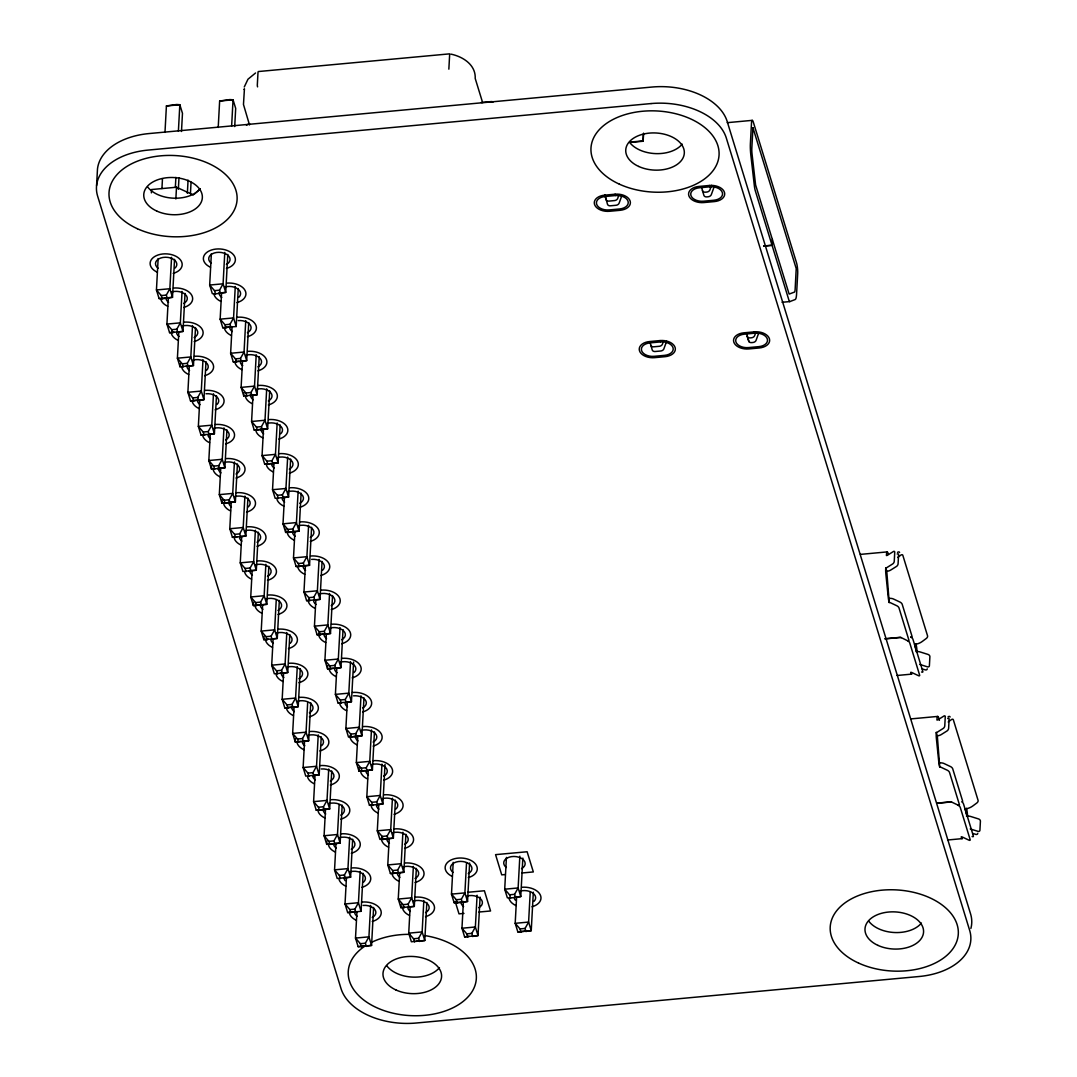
<?xml version="1.0" encoding="UTF-8"?>
<svg xmlns="http://www.w3.org/2000/svg" width="1077" height="1077" viewBox="0 0 1077 1077"><rect width="100%" height="100%" fill="white"/><g stroke="black" fill="none" stroke-linecap="round" stroke-linejoin="round"><path stroke-width="1.5" d="M96.58 185.567L97.482 169.049A64.135 40.616 3.1 0 1 149.03 133.561L651.962 87.049A64.135 40.616 3.1 0 1 727.204 121.526L970.565 913.875A64.135 40.616 3.1 0 1 970.889 928.441M151.359 192.891L151.534 189.539L176.493 187.236L193.416 194.977M158.144 258.588L156.448 289.969L159.086 298.558L162.277 298.787L172.495 297.319L174.555 259.328M161.94 188.556L162.479 178.634M164.983 132.39L166.41 105.963L176.641 104.496L179.832 104.725L182.471 113.314L181.488 131.488M168.362 297.656L166.922 324.083L169.574 332.672L182.982 331.433L185.042 293.442M171.566 257.349L169.856 288.73L172.495 297.319L159.086 298.558M175.349 187.304L175.888 177.395M178.392 131.152L179.832 104.725L166.41 105.963M175.861 198.976L176.493 187.236M178.351 189.296L178.984 177.732M178.836 331.756L177.409 358.197L180.047 366.786L193.456 365.547L195.516 327.556M182.04 291.45L180.344 322.844L182.982 331.433L178.513 331.851M187.358 193.335L188.071 180.128M180.047 366.786L180.222 363.488M190.441 193.672L191.06 182.121M189.31 365.87L187.883 392.297L190.521 400.9L203.93 399.661L205.99 361.67M192.514 325.564L190.817 356.945L193.456 365.547L185.998 366.234M199.784 399.984L198.356 426.411L200.995 435.014L214.404 433.762L216.464 395.771M202.988 359.678L201.291 391.059L203.93 399.661L190.521 400.9M211.375 253.66L209.678 285.042L212.317 293.644L215.508 293.873L225.726 292.405L227.785 254.414M218.214 127.463L219.641 101.036L229.872 99.569L233.049 99.798L235.688 108.4L234.705 126.561M210.271 434.098L208.83 460.525L211.469 469.114L224.891 467.876L226.937 429.885M213.475 393.792L211.765 425.173L214.404 433.762L209.934 434.179M211.469 469.114L211.657 465.816M221.579 292.729L220.152 319.155L222.791 327.745L236.2 326.506L238.259 288.515M224.783 252.422L223.087 283.803L225.726 292.405L219.762 292.944M231.622 126.224L233.049 99.798L219.641 101.036M220.745 468.212L219.318 494.639L221.956 503.228L235.365 501.99L237.425 463.999M223.949 427.906L222.239 459.287L224.891 467.876L217.433 468.562M244.062 89.445L244.439 88.785L243.469 104.469L249.501 124.919M222.131 499.93L221.956 503.228L235.365 501.99L232.726 493.401L234.423 462.006M232.067 326.843L230.626 353.269L233.265 361.859L246.687 360.62L248.733 322.629M235.271 286.536L233.561 317.917L236.2 326.506M231.218 502.313L229.791 528.74L232.43 537.342L245.839 536.104L247.898 498.112M242.54 360.957L241.113 387.383L243.752 395.973L257.161 394.734L259.22 356.743M245.744 320.636L244.048 352.031L246.687 360.62L242.217 361.037M243.752 395.973L243.927 392.674M241.692 536.427L240.265 562.854L242.904 571.456L256.313 570.218L258.372 532.226M244.896 496.12L243.2 527.501L245.839 536.104L241.369 536.508M253.014 395.057L251.587 421.484L254.226 430.086L267.635 428.848L269.694 390.857M256.218 354.75L254.522 386.131L257.161 394.734L249.702 395.421M252.166 570.541L250.739 596.968L253.378 605.557L266.786 604.318L268.846 566.327M255.37 530.234L253.674 561.615L256.313 570.218L248.868 570.904M253.566 602.258L253.378 605.557L266.786 604.318L264.148 595.729L265.857 564.348M263.488 429.171L262.061 455.598L264.7 464.2L278.108 462.948L280.168 424.971M266.692 388.864L264.996 420.245L267.635 428.848L254.226 430.086M262.653 604.655L261.213 631.082L263.852 639.671L277.274 638.432L279.333 600.441M264.04 636.372L263.852 639.671L268.335 639.267M273.975 463.285L272.535 489.712L275.173 498.301L288.582 497.062L290.642 459.071M277.166 422.978L275.47 454.359L278.108 462.948L273.639 463.366M273.127 638.769L271.7 665.196L274.339 673.785L287.747 672.546L289.807 634.555M276.237 600.104L274.635 629.843L277.274 638.432L272.804 638.849M284.449 497.399L283.009 523.826L285.661 532.415L299.069 531.176L301.129 493.185M287.653 457.092L285.943 488.473L288.582 497.062L282.632 497.614M285.836 529.117L285.661 532.415L299.069 531.176L296.431 522.587L298.127 491.193M283.601 672.869L282.174 699.296L284.813 707.899L298.221 706.66L300.281 668.669M286.805 632.562L285.109 663.957L287.747 672.546L280.289 673.233M294.923 531.5L293.496 557.94L296.135 566.529L309.543 565.29L311.603 527.299M294.075 706.983L292.648 733.41L295.286 742.013L308.695 740.774L310.755 702.783M297.279 666.676L295.583 698.058L298.221 706.66L284.813 707.899M295.461 738.701L295.286 742.013L301.25 741.461M305.397 565.613L303.97 592.04L306.608 600.643L320.017 599.404L322.077 561.413M308.601 525.307L306.905 556.688L309.543 565.29L305.074 565.708M304.562 741.097L303.122 767.524L305.76 776.113L319.182 774.875L321.229 736.883M307.672 702.446L306.056 732.172L308.695 740.774L304.226 741.178M315.871 599.727L314.444 626.154L317.082 634.757L330.491 633.505L332.551 595.527M319.075 559.421L317.378 590.802L320.017 599.404L314.053 599.956M315.036 775.211L313.595 801.638L316.248 810.227L329.656 808.989L331.716 770.997M318.24 734.904L316.53 766.286L319.182 774.875L313.219 775.427M326.358 633.841L324.917 660.268L327.556 668.857L340.978 667.619L343.024 629.628M329.562 593.535L327.852 624.916L330.491 633.505L317.082 634.757M327.745 665.559L327.556 668.857L333.52 668.305M325.51 809.325L324.083 835.752L326.721 844.341L340.13 843.103L342.19 805.111M328.714 769.018L327.018 800.399L329.656 808.989L316.248 810.227M326.896 841.043L326.721 844.341L332.685 843.789M336.832 667.955L335.405 694.382L338.043 702.971L351.452 701.733L353.593 662.086M340.036 627.649L338.326 659.03L340.978 667.619L336.509 668.036M335.984 843.426L334.557 869.853L337.195 878.455L350.604 877.216L352.664 839.225M339.107 804.775L337.491 834.5L340.13 843.103L335.661 843.52M347.306 702.056L345.879 728.496L348.517 737.085L361.926 735.847L363.986 697.856M350.51 661.749L348.813 693.144L351.452 701.733L345.488 702.285M346.457 877.54L345.03 903.966L347.669 912.569L361.078 911.317L363.137 873.339M349.662 837.233L347.965 868.614L350.604 877.216L344.64 877.768M357.779 736.17L356.352 762.597L358.991 771.199L372.4 769.961L374.459 731.97M360.983 695.863L359.287 727.244L361.926 735.847L352.987 736.668M359.166 767.888L358.991 771.199L364.955 770.647M356.945 911.654L355.504 938.08L358.143 946.67L371.565 945.431L373.611 907.44M360.149 871.347L358.439 902.728L361.078 911.317M368.253 770.284L366.826 796.711L369.465 805.313L382.873 804.061L385.027 764.428M371.457 729.977L369.761 761.358L372.4 769.961L369.424 770.23M370.623 905.461L368.926 936.842L371.565 945.431L367.095 945.848M378.741 804.398L377.3 830.825L379.939 839.414L393.361 838.175L395.421 800.184M381.945 764.091L380.235 795.472L382.873 804.061L376.923 804.613M389.214 838.512L387.787 864.939L390.426 873.528L403.835 872.289L405.894 834.298M392.418 798.205L390.722 829.586L393.361 838.175L384.422 839.01M399.688 872.612L398.261 899.053L400.9 907.642L414.308 906.403L416.368 868.412M402.892 832.306L401.196 863.7L403.835 872.289L390.426 873.528M401.075 904.343L400.9 907.642L403.875 907.359M410.162 906.726L408.735 933.153L411.374 941.756L424.782 940.517L426.842 902.526M413.366 866.42L411.67 897.801L414.308 906.403L408.345 906.955M423.84 900.534L422.144 931.915L424.782 940.517L415.843 941.338M453.202 862.34L451.492 894.125L454.131 902.714L457.308 902.943L467.539 901.476L469.626 863M463.406 901.476L461.966 928.239L464.604 936.828L478.013 935.59L480.1 897.114M466.529 862.771L464.901 892.887L467.539 901.476L464.55 901.759M477.098 895.216L475.374 926.987L478.013 935.59L473.543 936.007M506.432 857.413L504.709 889.198L507.348 897.801L510.538 898.03L520.77 896.549L522.843 858.086M516.637 896.549L515.196 923.312L517.835 931.901L531.244 930.663L533.33 892.187M519.841 856.175L518.131 887.96L520.77 896.549L514.806 897.101M530.234 891.958L528.605 922.074L531.244 930.663L517.835 931.901M630.153 142.433L643.131 141.235L643.386 134.288M643.131 141.235L643.575 133.144M772.344 239.431L772.074 245.341L763.701 246.121M888.175 553.497A7.27 1.279 84.7 0 0 886.479 554.547L886.425 555.544A2.141 1.36 3.1 0 0 887.542 555.193L893.345 551.559A2.141 1.104 -57.3 0 1 894.731 552.272L894.247 561.359A2.141 1.104 -57.3 0 1 892.671 563.944L886.883 567.579A2.141 1.36 3.1 0 1 885.752 567.929L885.698 568.925A7.485 1.306 84.7 0 0 885.873 574.149L888.229 597.223A7.27 1.279 84.7 0 0 889.158 602.326L889.212 602.528A2.141 1.615 -17.1 0 1 890.396 602.716L896.912 605.799A2.141 0.889 41.1 0 1 898.999 607.926L908.88 640.088A2.141 0.889 41.1 0 1 907.628 640.653M885.752 567.929L886.775 571.295L889.212 602.528M939.427 720.338L938.713 718.009A7.27 1.279 84.7 0 0 937.003 719.059L936.95 720.055A2.141 1.36 3.1 0 0 938.08 719.705L943.869 716.07A2.141 1.104 -57.3 0 1 945.256 716.784L944.771 725.871A2.141 1.104 -57.3 0 1 943.196 728.456L937.407 732.091A2.141 1.36 3.1 0 1 936.276 732.441L936.223 733.437A7.485 1.306 84.7 0 0 936.398 738.66L938.754 761.735A7.27 1.279 84.7 0 0 939.683 766.851L939.736 767.039A2.141 1.615 -17.1 0 1 940.921 767.228L947.45 770.311A2.141 0.889 41.1 0 1 949.524 772.438L959.405 804.613A2.141 0.889 41.1 0 1 958.153 805.165L951.637 802.069A2.141 1.615 -17.1 0 0 950.439 801.894L937.219 803.105M936.276 732.441L937.313 735.806L939.736 767.039M448.853 69.17L449.688 53.85L258.413 71.54A2.639 0.902 75.7 0 0 257.995 72.522L257.322 84.921A2.639 0.902 75.9 0 0 257.578 86.874M752.944 127.8L751.827 148.343A7.485 1.306 84.7 0 0 752.056 154.078L755.596 184.907L789.131 294.088L794.449 292.096A7.485 1.306 84.7 0 0 795.136 289.35L796.213 268.577L752.971 127.8M244.277 86.981L247.966 79.227L255.572 72.98M618.777 195.408L617.686 198.424A3.204 2.423 -17.1 0 1 614.536 200.578L608.976 201.103A3.204 2.423 -17.1 0 1 606.028 199.501L604.749 194.762M621.86 195.597L619.14 203.122A3.204 2.423 -17.1 0 1 615.99 205.276L610.417 205.801A3.204 2.423 -17.1 0 1 607.468 204.199L605.328 196.31M711.52 185.379L709.891 189.902A3.204 2.423 -17.1 0 1 706.741 192.056A8.428 6.354 -17.1 0 1 705.381 192.177A3.204 2.423 -17.1 0 1 702.433 190.589M714.051 187.061L711.332 194.6A3.204 2.423 -17.1 0 1 708.181 196.754A8.428 6.354 -17.1 0 1 706 196.876A3.204 2.423 -17.1 0 1 703.873 195.287L701.571 187.425M663.54 341.126L662.449 344.142A3.204 2.423 -17.1 0 1 659.299 346.296L653.726 346.807A3.204 2.423 -17.1 0 1 650.777 345.219M666.609 341.301L663.89 348.84A3.204 2.423 -17.1 0 1 660.74 350.994L655.166 351.506A3.204 2.423 -17.1 0 1 652.218 349.917L649.929 342.055M755.731 332.591L754.64 335.607A3.204 2.423 -17.1 0 1 751.49 337.774A8.428 6.354 -17.1 0 1 750.13 337.895A3.204 2.423 -17.1 0 1 747.451 336.886L747.182 336.293M758.8 332.78L756.081 340.305A3.204 2.423 -17.1 0 1 753.765 342.311A8.428 6.354 -17.1 0 1 750.763 342.58A3.204 2.423 -17.1 0 1 748.905 341.584L746.321 333.143M167.312 298.329L166.316 295.098L169.856 288.73L156.448 289.969L161.294 295.569L162.277 298.787M177.786 332.443L176.79 329.212L180.344 322.844L166.922 324.083L171.768 329.683L172.751 332.901M220.529 293.402L219.546 290.184L223.087 283.803L209.678 285.042L214.511 290.642L215.508 293.873M188.26 366.543L187.277 363.326L190.817 356.945L177.409 358.197L182.242 363.797L183.225 367.015M231.016 327.516L230.02 324.298L233.561 317.917L220.152 319.155L224.985 324.756L225.982 327.987M198.733 400.657L197.751 397.44L201.291 391.059L187.883 392.297L192.716 397.898L193.712 401.129M241.49 361.63L240.494 358.399L244.048 352.031L230.626 353.269L235.473 358.87L236.455 362.087M209.207 434.771L208.224 431.554L211.765 425.173L198.356 426.411L203.19 432.012L204.186 435.243M251.964 395.744L250.968 392.513L254.522 386.131L241.113 387.383L245.946 392.984L246.929 396.201M219.695 468.885L218.698 465.654L222.239 459.287L208.83 460.525L213.677 466.126L214.66 469.343M262.438 429.844L261.455 426.627L264.996 420.245L251.587 421.484L256.42 427.084L257.416 430.315M230.168 502.999L229.172 499.768L232.726 493.401L219.318 494.639L224.151 500.24L225.133 503.457M272.912 463.958L271.929 460.741L275.47 454.359L262.061 455.598L266.894 461.198L267.89 464.429M240.642 537.1L239.659 533.882L243.2 527.501L229.791 528.74L234.624 534.354L235.621 537.571M283.399 498.072L282.403 494.855L285.943 488.473L272.535 489.712L277.381 495.312L278.364 498.53M251.116 571.214L250.133 567.996L253.674 561.615L240.265 562.854L245.098 568.454L246.095 571.685M293.873 532.186L292.877 528.955L296.431 522.587L283.009 523.826L287.855 529.426L288.838 532.644M261.603 605.328L260.607 602.11L264.148 595.729L250.739 596.968L255.572 602.568L256.568 605.799M304.347 566.3L303.364 563.069L306.905 556.688L293.496 557.94L298.329 563.54L299.312 566.758M272.077 639.442L271.081 636.211L274.635 629.843L261.213 631.082L266.059 636.682L267.042 639.9M314.821 600.401L313.838 597.183L317.378 590.802L303.97 592.04L308.803 597.641L309.799 600.872M282.551 673.556L281.555 670.325L285.109 663.957L271.7 665.196L276.533 670.796L277.516 674.014M325.294 634.515L324.312 631.297L327.852 624.916L314.444 626.154L319.277 631.755L320.273 634.986M293.025 707.656L292.042 704.439L295.583 698.058L282.174 699.296L287.007 704.91L288.003 708.127M335.782 668.629L334.785 665.398L338.326 659.03L324.917 660.268L329.764 665.869L330.747 669.086M303.499 741.77L302.516 738.553L306.056 732.172L292.648 733.41L297.481 739.01L298.477 742.241M346.255 702.742L345.259 699.511L348.813 693.144L335.405 694.382L340.238 699.983L341.221 703.2M313.986 775.884L312.99 772.667L316.53 766.286L303.122 767.524L307.968 773.124L308.951 776.355M356.729 736.843L355.747 733.625L359.287 727.244L345.879 728.496L350.712 734.097L351.708 737.314M324.46 809.998L323.463 806.767L327.018 800.399L313.595 801.638L318.442 807.238L319.425 810.456M367.203 770.957L366.22 767.739L369.761 761.358L356.352 762.597L361.185 768.197L362.182 771.428M334.934 844.112L333.951 840.881L337.491 834.5L324.083 835.752L328.916 841.352L329.912 844.57M377.69 805.071L376.694 801.853L380.235 795.472L366.826 796.711L371.659 802.311L372.655 805.542M345.407 878.213L344.425 874.995L347.965 868.614L334.557 869.853L339.39 875.466L340.386 878.684M388.164 839.185L387.168 835.954L390.722 829.586L377.3 830.825L382.147 836.425L383.129 839.643M355.895 912.327L354.898 909.109L358.439 902.728L345.03 903.966L349.863 909.567L350.86 912.798M398.638 873.299L397.642 870.068L401.196 863.7L387.787 864.939L392.62 870.539L393.603 873.757M366.368 946.441L365.372 943.223L368.926 936.842L355.504 938.08L360.351 943.681L361.333 946.912M409.112 907.399L408.129 904.182L411.67 897.801L398.261 899.053L403.094 904.653L404.09 907.871M419.586 941.513L418.603 938.296L422.144 931.915L408.735 933.153L413.568 938.754L414.564 941.985M462.343 902.486L461.346 899.255L464.901 892.887L451.492 894.125L456.325 899.726L457.308 902.943M472.816 936.6L471.834 933.369L475.374 926.987L461.966 928.239L466.799 933.84L467.795 937.057M515.573 897.558L514.577 894.341L518.131 887.96L504.709 889.198L509.556 894.799L510.538 898.03M526.047 931.672L525.051 928.441L528.605 922.074L515.196 923.312L520.029 928.912L521.012 932.13M194.547 193.941L200.228 188.758M897.693 557.469L900.762 555.18A2.141 1.265 -49.1 0 1 902.822 555.301L927.566 635.874A2.141 1.265 -49.1 0 1 926.328 638.446L922.235 641.488A11.753 8.858 -17.1 0 1 914.602 644.383L915.975 650.145M948.218 721.98L951.287 719.692A2.141 1.265 -49.1 0 1 953.347 719.813L978.091 800.399A2.141 1.265 -49.1 0 1 976.866 802.957L972.76 806A11.753 8.858 -17.1 0 1 965.127 808.894L966.5 814.656M789.912 301.56L795.203 299.527A14.957 2.625 84.7 0 0 796.576 294.061L797.694 273.571A7.701 1.346 84.7 0 0 796.522 262.788L753.294 122.051A7.701 1.346 84.7 0 0 751.49 123.155L750.386 143.645A14.957 2.625 84.7 0 0 750.844 155.115L754.358 185.809A7.701 1.346 84.7 0 0 755.287 190.696L788.822 299.864A7.701 1.346 84.7 0 0 789.912 301.56L782.05 302.287M897.06 675.494L911.842 674.108A7.27 1.279 84.7 0 1 910.725 672.546L910.657 672.358A2.141 1.615 -17.1 0 1 911.842 672.546L918.371 675.629A2.141 0.889 41.1 0 0 919.623 675.077L909.742 642.915A2.141 0.889 41.1 0 0 907.669 640.788L901.099 637.557A2.141 1.615 -17.1 0 0 899.914 637.369L885.038 638.755M947.585 840.006L962.367 838.62A7.27 1.279 84.7 0 1 961.249 837.058L961.196 836.869A2.141 1.615 -17.1 0 1 962.38 837.058L968.896 840.141A2.141 0.889 41.1 0 0 970.148 839.589L960.267 807.427A2.141 0.889 41.1 0 0 958.193 805.3M481.163 102.53L490.964 101.615A4.698 3.541 -17.1 0 1 493.239 101.898M727.244 122.67L752.15 120.368M630.072 142.097L643.023 140.899M161.294 295.569L166.316 295.098M214.511 290.642L219.546 290.184M763.66 245.987L772.034 245.206M171.768 329.683L176.79 329.212M224.985 324.756L230.02 324.298M169.574 332.672L174.043 332.255M222.791 327.745L231.73 326.923M182.242 363.797L187.277 363.326M235.473 358.87L240.494 358.399M233.265 361.859L239.229 361.307M192.716 397.898L197.751 397.44M245.946 392.984L250.968 392.513M203.19 432.012L208.224 431.554M256.42 427.084L261.455 426.627M200.995 435.014L205.465 434.596M213.677 466.126L218.698 465.654M266.894 461.198L271.929 460.741M264.7 464.2L270.664 463.648M224.151 500.24L229.172 499.768M277.381 495.312L282.403 494.855M234.624 534.354L239.659 533.882M287.855 529.426L292.877 528.955M232.43 537.342L236.9 536.925M245.098 568.454L250.133 567.996M298.329 563.54L303.364 563.069M296.135 566.529L302.085 565.977M255.572 602.568L260.607 602.11M308.803 597.641L313.838 597.183M306.608 600.643L309.584 600.36M860.429 554.386L887.098 551.909M266.059 636.682L271.081 636.211M319.277 631.755L324.312 631.297M276.533 670.796L281.555 670.325M329.764 665.869L334.785 665.398M885.079 638.876L899.955 637.503A2.141 1.615 -17.1 0 1 901.139 637.692M287.007 704.91L292.042 704.439M340.238 699.983L345.259 699.511M338.043 702.971L341.019 702.702M297.481 739.01L302.516 738.553M350.712 734.097L355.747 733.625M307.968 773.124L312.99 772.667M361.185 768.197L366.22 767.739M910.954 718.897L937.623 716.434M318.442 807.238L323.463 806.767M371.659 802.311L376.694 801.853M369.465 805.313L372.454 805.031M328.916 841.352L333.951 840.881M382.147 836.425L387.168 835.954M937.259 803.24L950.479 802.015A2.141 1.615 -17.1 0 1 951.678 802.203M339.39 875.466L344.425 874.995M392.62 870.539L397.642 870.068M505.046 874.551L501.72 874.861L495.568 854.64L527.124 851.759L533.33 871.939L521.685 873.016M467.768 892.294L484.408 890.76L490.56 910.98L478.928 912.044M349.863 909.567L354.898 909.109M403.094 904.653L408.129 904.182M456.325 899.726L461.346 899.255M509.556 894.799L514.577 894.341M347.669 912.569L356.608 911.734M454.131 902.714L461.575 902.028M360.351 943.681L365.372 943.223M413.568 938.754L418.603 938.296M466.799 933.84L471.834 933.369M520.029 928.912L525.051 928.441M358.143 946.67L364.107 946.118M464.604 936.828L469.074 936.411M463.985 913.404L459.004 913.861L455.181 901.436M451.007 54.146C462.881 56.637 475.872 64.782 475.213 78.459L482.604 102.517M919.704 664.415L927.351 666.811A2.141 1.535 35.5 0 0 929.397 665.774L929.895 656.687A2.141 1.535 35.5 0 0 928.024 654.426L920.377 652.029A7.485 4.739 3.1 0 0 915.908 651.572M922.141 668.884L925.197 669.84A2.141 1.535 35.5 0 0 927.243 668.804M970.242 828.927L977.889 831.323A2.141 1.535 35.5 0 0 979.922 830.286L980.42 821.199A2.141 1.535 35.5 0 0 978.549 818.937L970.902 816.541A7.485 4.739 3.1 0 0 966.446 816.083M972.666 833.396L975.722 834.352A2.141 1.535 35.5 0 0 977.768 833.315M747.451 336.886L748.905 341.584M246.445 125.295A4.698 3.541 -17.1 0 1 249.756 123.922M937.313 735.806A7.485 4.739 3.1 0 0 941.258 734.568L947.046 730.933A2.141 1.104 -57.3 0 0 948.622 728.348L949.106 719.261A2.141 1.104 -57.3 0 0 947.72 718.534M948.043 716.878A2.141 1.265 -49.1 0 1 950.102 716.999M966.432 808.262A7.27 1.279 84.7 0 1 967.55 816.837M939.965 762.906A7.485 5.641 -17.1 0 1 944.112 763.566L950.641 766.649A2.141 0.889 41.1 0 1 952.714 768.79L962.596 800.951A2.141 0.889 41.1 0 1 962.394 801.665M961.828 801.88A2.141 0.889 41.1 0 1 963.457 803.765L973.339 835.927A2.141 0.889 41.1 0 1 972.087 836.492M886.775 571.295A7.485 4.739 3.1 0 0 890.719 570.056L896.522 566.408A2.141 1.104 -57.3 0 0 898.083 563.836L898.581 554.749A2.141 1.104 -57.3 0 0 897.195 554.022M897.518 552.366A2.141 1.265 -49.1 0 1 899.578 552.488M915.894 643.75A7.27 1.279 84.7 0 1 917.025 652.325M889.44 598.395A7.485 5.641 -17.1 0 1 893.587 599.054L900.103 602.137A2.141 0.889 41.1 0 1 902.189 604.264L912.057 636.426A2.141 0.889 41.1 0 1 910.805 636.992M910.846 637.126A2.141 0.889 41.1 0 1 912.933 639.253L922.814 671.415A2.141 0.889 41.1 0 1 921.562 671.967M211.334 263.286A10.689 6.772 3.1 0 1 212.357 253.768A10.689 6.772 3.1 0 1 227.422 254.899A10.689 6.772 3.1 0 1 226.399 264.43M210.459 267.244A16.034 10.151 3.1 0 1 207.834 251.681A16.034 10.151 3.1 0 1 232.322 253.526A16.034 10.151 3.1 0 1 226.439 268.442M225.133 286.967A10.743 6.812 3.1 0 1 237.95 289.026A10.743 6.812 3.1 0 1 238.784 297.333M221.781 297.467A10.743 6.812 3.1 0 1 219.156 292.432M226.762 283.13A16.088 10.191 3.1 0 1 245.098 290.48A16.088 10.191 3.1 0 1 236.953 302.624M220.906 301.425A16.088 10.191 3.1 0 1 214.094 294.708M158.104 268.213A10.689 6.772 3.1 0 1 158.454 259.072A10.689 6.772 3.1 0 1 172.858 258.965A10.689 6.772 3.1 0 1 175.026 268.079M157.229 272.171A16.034 10.151 3.1 0 1 154.603 256.595A16.034 10.151 3.1 0 1 179.092 258.44A16.034 10.151 3.1 0 1 173.209 273.37M171.93 291.894A10.689 6.772 3.1 0 1 185.527 294.667A10.689 6.772 3.1 0 1 183.655 303.458M168.591 302.327A10.689 6.772 3.1 0 1 166.154 299.096M173.532 288.057A16.034 10.151 3.1 0 1 191.814 295.367A16.034 10.151 3.1 0 1 183.682 307.483M167.702 306.272A16.034 10.151 3.1 0 1 160.917 299.581M238.273 320.596A10.743 6.812 3.1 0 1 249.985 324.662A10.743 6.812 3.1 0 1 247.414 332.712M232.255 331.568A10.743 6.812 3.1 0 1 229.63 326.546M182.403 326.008A10.689 6.772 3.1 0 1 196.001 328.781A10.689 6.772 3.1 0 1 194.129 337.572M179.065 336.441A10.689 6.772 3.1 0 1 176.628 333.21M184.019 322.171A16.034 10.151 3.1 0 1 202.288 329.481A16.034 10.151 3.1 0 1 194.156 341.597M178.176 340.386A16.034 10.151 3.1 0 1 171.391 333.695M237.236 317.244A16.088 10.191 3.1 0 1 255.586 324.594A16.088 10.191 3.1 0 1 247.427 336.738M231.38 335.539A16.088 10.191 3.1 0 1 224.568 328.808M246.095 355.195A10.743 6.812 3.1 0 1 259.759 357.981A10.743 6.812 3.1 0 1 257.888 366.826M242.729 365.682A10.743 6.812 3.1 0 1 240.292 362.437M192.877 360.122A10.689 6.772 3.1 0 1 205.626 362.155A10.689 6.772 3.1 0 1 206.447 370.421M189.539 370.542A10.689 6.772 3.1 0 1 186.927 365.547M194.493 356.285A16.034 10.151 3.1 0 1 212.761 363.595A16.034 10.151 3.1 0 1 204.643 375.698M188.663 374.5A16.034 10.151 3.1 0 1 181.865 367.809M247.723 351.358A16.088 10.191 3.1 0 1 266.059 358.695A16.088 10.191 3.1 0 1 257.901 370.851M241.867 369.64A16.088 10.191 3.1 0 1 235.042 362.922M267.042 423.423A10.743 6.812 3.1 0 1 279.858 425.469A10.743 6.812 3.1 0 1 280.693 433.775M263.69 433.91A10.743 6.812 3.1 0 1 261.065 428.888M256.568 389.309A10.743 6.812 3.1 0 1 270.246 392.095A10.743 6.812 3.1 0 1 268.361 400.94M253.216 399.796A10.743 6.812 3.1 0 1 250.591 394.774M258.197 385.472A16.088 10.191 3.1 0 1 276.533 392.809A16.088 10.191 3.1 0 1 268.375 404.965M252.341 403.754A16.088 10.191 3.1 0 1 245.529 397.036M277.529 457.537A10.743 6.812 3.1 0 1 291.194 460.31A10.743 6.812 3.1 0 1 289.323 469.155M274.164 468.024A10.743 6.812 3.1 0 1 271.714 464.779M224.312 462.45A10.689 6.772 3.1 0 1 237.909 465.224A10.689 6.772 3.1 0 1 236.038 474.015M220.973 472.884A10.689 6.772 3.1 0 1 218.362 467.889M279.145 453.686A16.088 10.191 3.1 0 1 297.494 461.037A16.088 10.191 3.1 0 1 289.336 473.193M273.289 471.982A16.088 10.191 3.1 0 1 266.477 465.264M206.003 393.751A10.689 6.772 3.1 0 1 216.948 396.996A10.689 6.772 3.1 0 1 216.921 404.521M200.012 404.656A10.689 6.772 3.1 0 1 197.589 401.438M225.914 458.614A16.034 10.151 3.1 0 1 244.196 465.924A16.034 10.151 3.1 0 1 236.065 478.04M220.085 476.842A16.034 10.151 3.1 0 1 213.3 470.137M213.838 428.336A10.689 6.772 3.1 0 1 227.422 431.11A10.689 6.772 3.1 0 1 225.564 439.901M210.5 438.77A10.689 6.772 3.1 0 1 208.063 435.539M215.44 424.5A16.034 10.151 3.1 0 1 233.709 431.823A16.034 10.151 3.1 0 1 225.591 443.926M209.611 442.728A16.034 10.151 3.1 0 1 202.826 436.023M268.671 419.586A16.088 10.191 3.1 0 1 287.007 426.923A16.088 10.191 3.1 0 1 278.862 439.079M262.815 437.868A16.088 10.191 3.1 0 1 256.003 431.15M204.967 390.386A16.034 10.151 3.1 0 1 223.235 397.709A16.034 10.151 3.1 0 1 215.117 409.812M199.137 408.614A16.034 10.151 3.1 0 1 192.339 401.923M329.912 628.093A10.743 6.812 3.1 0 1 343.576 630.88A10.743 6.812 3.1 0 1 341.705 639.725M326.546 638.58A10.743 6.812 3.1 0 1 323.921 633.559M311.616 559.38A10.743 6.812 3.1 0 1 322.629 562.652A10.743 6.812 3.1 0 1 322.602 570.218M305.599 570.352A10.743 6.812 3.1 0 1 303.149 567.108M298.477 525.751A10.743 6.812 3.1 0 1 312.142 528.538A10.743 6.812 3.1 0 1 310.27 537.383M295.125 536.238A10.743 6.812 3.1 0 1 292.5 531.217M255.747 564.792A10.689 6.772 3.1 0 1 269.331 567.552A10.689 6.772 3.1 0 1 267.473 576.357M252.408 575.212A10.689 6.772 3.1 0 1 249.797 570.218M234.786 496.564A10.689 6.772 3.1 0 1 247.535 498.597A10.689 6.772 3.1 0 1 248.356 506.863M231.447 506.998A10.689 6.772 3.1 0 1 228.836 501.99M245.26 530.678A10.689 6.772 3.1 0 1 258.857 533.438A10.689 6.772 3.1 0 1 256.999 542.243M241.921 541.112A10.689 6.772 3.1 0 1 239.484 537.881M288.003 491.637A10.743 6.812 3.1 0 1 301.668 494.424A10.743 6.812 3.1 0 1 299.796 503.269M284.638 502.138A10.743 6.812 3.1 0 1 282.201 498.88M319.425 593.979A10.743 6.812 3.1 0 1 333.103 596.766A10.743 6.812 3.1 0 1 331.231 605.611M316.073 604.466A10.743 6.812 3.1 0 1 313.622 601.222M266.221 598.893A10.689 6.772 3.1 0 1 279.818 601.666A10.689 6.772 3.1 0 1 277.947 610.457M262.882 609.326A10.689 6.772 3.1 0 1 260.271 604.332M340.386 662.207A10.743 6.812 3.1 0 1 353.202 664.253A10.743 6.812 3.1 0 1 354.037 672.56M337.034 672.694A10.743 6.812 3.1 0 1 334.584 669.45M287.169 667.121A10.689 6.772 3.1 0 1 300.766 669.894A10.689 6.772 3.1 0 1 298.894 678.685M283.83 677.554A10.689 6.772 3.1 0 1 281.218 672.56M257.349 560.955A16.034 10.151 3.1 0 1 275.618 568.266A16.034 10.151 3.1 0 1 267.5 580.368M251.52 579.17A16.034 10.151 3.1 0 1 244.735 572.479M310.58 556.028A16.088 10.191 3.1 0 1 328.916 563.365A16.088 10.191 3.1 0 1 320.771 575.522M304.724 574.31A16.088 10.191 3.1 0 1 297.912 567.592M246.875 526.841A16.034 10.151 3.1 0 1 265.144 534.152A16.034 10.151 3.1 0 1 257.026 546.268M241.046 545.056A16.034 10.151 3.1 0 1 234.248 538.365M300.106 521.914A16.088 10.191 3.1 0 1 318.442 529.251A16.088 10.191 3.1 0 1 310.284 541.408M294.25 540.21A16.088 10.191 3.1 0 1 287.438 533.478M236.401 492.727A16.034 10.151 3.1 0 1 254.67 500.038A16.034 10.151 3.1 0 1 246.552 512.154M230.559 510.942A16.034 10.151 3.1 0 1 223.774 504.251M321.054 590.142A16.088 10.191 3.1 0 1 339.39 597.479A16.088 10.191 3.1 0 1 331.245 609.636M315.198 608.424A16.088 10.191 3.1 0 1 308.385 601.706M342.015 658.357A16.088 10.191 3.1 0 1 360.351 665.707A16.088 10.191 3.1 0 1 352.192 677.864M336.159 676.652A16.088 10.191 3.1 0 1 329.347 669.934M288.784 663.284A16.034 10.151 3.1 0 1 307.053 670.594A16.034 10.151 3.1 0 1 298.935 682.71M282.955 681.512A16.034 10.151 3.1 0 1 276.156 674.808M276.695 633.007A10.689 6.772 3.1 0 1 289.444 635.053A10.689 6.772 3.1 0 1 290.265 643.306M273.356 643.44A10.689 6.772 3.1 0 1 270.919 640.209M278.31 629.17A16.034 10.151 3.1 0 1 296.579 636.494A16.034 10.151 3.1 0 1 288.461 648.596M272.468 647.398A16.034 10.151 3.1 0 1 265.682 640.694M331.528 624.243A16.088 10.191 3.1 0 1 349.877 631.593A16.088 10.191 3.1 0 1 341.719 643.75M325.685 642.538A16.088 10.191 3.1 0 1 318.604 633.155M267.823 595.056A16.034 10.151 3.1 0 1 286.105 602.38A16.034 10.151 3.1 0 1 277.974 614.482M261.994 613.284A16.034 10.151 3.1 0 1 255.209 606.58M289.619 487.8A16.088 10.191 3.1 0 1 307.968 495.151A16.088 10.191 3.1 0 1 299.81 507.294M283.776 506.096A16.088 10.191 3.1 0 1 276.951 499.365M361.333 730.421A10.743 6.812 3.1 0 1 375.011 733.208A10.743 6.812 3.1 0 1 373.127 742.053M357.981 740.909A10.743 6.812 3.1 0 1 355.356 735.887M352.489 692.471A16.088 10.191 3.1 0 1 370.825 699.821A16.088 10.191 3.1 0 1 362.68 711.964M346.632 710.766A16.088 10.191 3.1 0 1 339.82 704.035M353.512 695.836A10.743 6.812 3.1 0 1 365.238 699.888A10.743 6.812 3.1 0 1 362.653 707.939M347.508 706.808A10.743 6.812 3.1 0 1 345.057 703.55M308.13 735.349A10.689 6.772 3.1 0 1 320.879 737.382A10.689 6.772 3.1 0 1 321.7 745.647M304.791 745.782A10.689 6.772 3.1 0 1 302.354 742.551M297.642 701.235A10.689 6.772 3.1 0 1 311.24 704.008A10.689 6.772 3.1 0 1 309.382 712.799M294.304 711.668A10.689 6.772 3.1 0 1 291.692 706.66M299.258 697.398A16.034 10.151 3.1 0 1 317.527 704.708A16.034 10.151 3.1 0 1 309.409 716.824M293.429 715.613A16.034 10.151 3.1 0 1 286.63 708.922M309.732 731.512A16.034 10.151 3.1 0 1 328.014 738.822A16.034 10.151 3.1 0 1 319.882 750.938M303.902 749.727A16.034 10.151 3.1 0 1 297.117 743.036M362.962 726.585A16.088 10.191 3.1 0 1 381.298 733.922A16.088 10.191 3.1 0 1 373.154 746.078M357.106 744.88A16.088 10.191 3.1 0 1 350.025 735.483M321.242 768.978A10.689 6.772 3.1 0 1 332.887 773.017A10.689 6.772 3.1 0 1 330.329 781.027M315.265 779.883A10.689 6.772 3.1 0 1 312.828 776.665M371.821 764.535A10.743 6.812 3.1 0 1 385.485 767.322A10.743 6.812 3.1 0 1 383.614 776.167M368.455 775.023A10.743 6.812 3.1 0 1 366.005 771.778M320.219 765.612A16.034 10.151 3.1 0 1 338.488 772.936A16.034 10.151 3.1 0 1 330.356 785.039M314.376 783.841A16.034 10.151 3.1 0 1 307.591 777.15M373.436 760.699A16.088 10.191 3.1 0 1 391.786 768.036A16.088 10.191 3.1 0 1 383.627 780.192M367.58 778.981A16.088 10.191 3.1 0 1 360.768 772.263M382.295 798.649A10.743 6.812 3.1 0 1 395.111 800.696A10.743 6.812 3.1 0 1 395.932 809.002M378.929 809.137A10.743 6.812 3.1 0 1 376.492 805.892M329.077 803.563A10.689 6.772 3.1 0 1 342.674 806.336A10.689 6.772 3.1 0 1 340.803 815.127M325.739 813.997A10.689 6.772 3.1 0 1 323.127 809.002M392.768 832.763A10.743 6.812 3.1 0 1 406.433 835.55A10.743 6.812 3.1 0 1 404.562 844.395M389.416 843.251A10.743 6.812 3.1 0 1 386.791 838.216M339.551 837.677A10.689 6.772 3.1 0 1 353.148 840.45A10.689 6.772 3.1 0 1 351.29 849.241M336.212 848.111A10.689 6.772 3.1 0 1 333.789 844.88M383.924 794.813A16.088 10.191 3.1 0 1 402.26 802.15A16.088 10.191 3.1 0 1 394.101 814.306M378.067 813.095A16.088 10.191 3.1 0 1 371.242 806.377M330.693 799.726A16.034 10.151 3.1 0 1 348.961 807.05A16.034 10.151 3.1 0 1 340.844 819.153M324.864 817.955A16.034 10.151 3.1 0 1 318.065 811.25M403.242 866.864A10.743 6.812 3.1 0 1 416.92 869.651A10.743 6.812 3.1 0 1 415.035 878.495M399.89 877.365A10.743 6.812 3.1 0 1 397.44 874.12M350.038 871.791A10.689 6.772 3.1 0 1 362.774 873.824A10.689 6.772 3.1 0 1 363.609 882.09M345.152 880.703A10.689 6.772 3.1 0 1 344.088 877.23M341.167 833.84A16.034 10.151 3.1 0 1 359.435 841.164A16.034 10.151 3.1 0 1 351.317 853.267M335.337 852.069A16.034 10.151 3.1 0 1 328.539 845.364M394.397 828.913A16.088 10.191 3.1 0 1 412.733 836.264A16.088 10.191 3.1 0 1 404.575 848.42M388.541 847.209A16.088 10.191 3.1 0 1 381.46 837.825M404.871 863.027A16.088 10.191 3.1 0 1 423.207 870.378A16.088 10.191 3.1 0 1 415.062 882.521M399.015 881.323A16.088 10.191 3.1 0 1 392.203 874.605M351.64 867.954A16.034 10.151 3.1 0 1 369.909 875.264A16.034 10.151 3.1 0 1 361.791 887.381M345.811 886.183A16.034 10.151 3.1 0 1 339.026 879.478M363.151 905.42A10.689 6.772 3.1 0 1 374.796 909.459A10.689 6.772 3.1 0 1 372.238 917.469M357.174 916.339A10.689 6.772 3.1 0 1 354.562 911.33M413.73 900.978A10.743 6.812 3.1 0 1 427.394 903.765A10.743 6.812 3.1 0 1 425.523 912.609M410.364 911.465A10.743 6.812 3.1 0 1 407.914 908.221M415.345 897.141A16.088 10.191 3.1 0 1 433.681 904.492A16.088 10.191 3.1 0 1 425.536 916.635M409.489 915.437A16.088 10.191 3.1 0 1 402.677 908.705M362.114 902.068A16.034 10.151 3.1 0 1 380.396 909.378A16.034 10.151 3.1 0 1 372.265 921.495M356.285 920.283A16.034 10.151 3.1 0 1 349.5 913.592M466.947 896.064A10.743 6.812 3.1 0 1 480.625 898.837A10.743 6.812 3.1 0 1 478.74 907.682M463.595 906.551A10.743 6.812 3.1 0 1 461.144 903.307M453.121 872.437A10.743 6.812 3.1 0 1 454.144 862.852A10.743 6.812 3.1 0 1 469.289 863.996A10.743 6.812 3.1 0 1 468.266 873.582M452.246 876.395A16.088 10.191 3.1 0 1 449.607 860.779A16.088 10.191 3.1 0 1 474.19 862.623A16.088 10.191 3.1 0 1 468.28 877.607M506.365 867.51A10.743 6.812 3.1 0 1 507.388 857.925A10.743 6.812 3.1 0 1 522.533 859.069A10.743 6.812 3.1 0 1 521.51 868.641M520.191 891.123A10.743 6.812 3.1 0 1 533.007 893.183A10.743 6.812 3.1 0 1 533.842 901.489M515.277 900.089A10.743 6.812 3.1 0 1 514.389 898.38M521.82 887.286A16.088 10.191 3.1 0 1 540.156 894.637A16.088 10.191 3.1 0 1 531.998 906.78M515.964 905.582A16.088 10.191 3.1 0 1 509.152 898.864M200.214 188.717A29.348 18.592 3.1 0 1 173.882 198.195A29.348 18.592 3.1 0 1 147.616 186.94M424.903 935.59A64.135 40.616 3.1 0 1 471.699 992.2A64.135 40.616 3.1 0 1 377.744 1008.166A64.135 40.616 3.1 0 1 365.615 945.673M371.538 942.348A64.135 40.616 3.1 0 1 409.906 934.338M439.443 967.644A29.348 18.592 3.1 0 1 413.124 977.122A29.348 18.592 3.1 0 1 386.858 965.867M921.427 923.056A29.348 18.592 3.1 0 1 895.095 932.547A29.348 18.592 3.1 0 1 868.843 921.293M682.185 144.13A29.348 18.592 3.1 0 1 655.866 153.621A29.348 18.592 3.1 0 1 629.601 142.366M651.073 103.567L148.128 150.08A64.135 40.616 3.1 0 0 97.644 196.189L341.005 988.538A64.135 40.616 3.1 0 0 416.247 1023.015L919.179 976.502A64.135 40.616 3.1 0 0 969.663 930.393L726.315 138.044A64.135 40.616 3.1 0 0 651.073 103.567M615.102 194.197L604.628 195.166A12.83 8.118 3.1 0 0 594.531 204.388A12.83 8.118 3.1 0 0 609.569 211.28L620.056 210.311A12.83 8.118 3.1 0 0 630.153 201.089A12.83 8.118 3.1 0 0 615.102 194.197M709.406 185.473L698.919 186.442A12.83 8.118 3.1 0 0 688.822 195.664A12.83 8.118 3.1 0 0 703.873 202.557L714.347 201.587A12.83 8.118 3.1 0 0 724.458 192.366A12.83 8.118 3.1 0 0 709.406 185.473M615.519 195.543L605.032 196.512A10.689 6.772 3.1 0 0 596.618 204.186A10.689 6.772 3.1 0 0 609.165 209.934L619.638 208.965A10.689 6.772 3.1 0 0 628.053 201.278A10.689 6.772 3.1 0 0 615.519 195.543M709.81 186.819L699.336 187.788A10.689 6.772 3.1 0 0 690.922 195.462A10.689 6.772 3.1 0 0 703.456 201.211L713.943 200.241A10.689 6.772 3.1 0 0 722.357 192.554A10.689 6.772 3.1 0 0 709.81 186.819M660.066 340.574L649.579 341.544A12.83 8.118 3.1 0 0 639.482 350.765A12.83 8.118 3.1 0 0 654.533 357.658L665.007 356.689A12.83 8.118 3.1 0 0 675.104 347.467A12.83 8.118 3.1 0 0 660.066 340.574M754.358 331.851L743.884 332.82A12.83 8.118 3.1 0 0 733.787 342.042A12.83 8.118 3.1 0 0 748.838 348.935L759.312 347.965A12.83 8.118 3.1 0 0 769.409 338.757A12.83 8.118 3.1 0 0 754.358 331.851M660.47 341.921L649.996 342.89A10.689 6.772 3.1 0 0 641.582 350.577A10.689 6.772 3.1 0 0 654.116 356.325L664.603 355.356A10.689 6.772 3.1 0 0 673.017 347.669A10.689 6.772 3.1 0 0 660.47 341.921M754.775 333.197L744.301 334.166A10.689 6.772 3.1 0 0 735.887 341.853A10.689 6.772 3.1 0 0 748.421 347.602L758.895 346.632A10.689 6.772 3.1 0 0 767.309 338.945A10.689 6.772 3.1 0 0 754.775 333.197M156.717 211.038A29.348 18.592 3.1 0 0 202.301 198.316A29.348 18.592 3.1 0 0 160.136 178.997A29.348 18.592 3.1 0 0 156.717 211.038M137.344 228.714A64.135 40.616 3.1 0 0 236.98 200.928A64.135 40.616 3.1 0 0 144.83 158.709A64.135 40.616 3.1 0 0 137.344 228.714M858.557 963.067A64.135 40.616 3.1 0 0 958.193 935.28A64.135 40.616 3.1 0 0 866.043 893.048A64.135 40.616 3.1 0 0 858.557 963.067M619.329 184.14A64.135 40.616 3.1 0 0 718.951 156.353A64.135 40.616 3.1 0 0 626.801 114.122A64.135 40.616 3.1 0 0 619.329 184.14M395.946 989.965A29.348 18.592 3.1 0 0 441.53 977.243A29.348 18.592 3.1 0 0 399.365 957.924A29.348 18.592 3.1 0 0 395.946 989.965M877.93 945.377A29.348 18.592 3.1 0 0 923.514 932.669A29.348 18.592 3.1 0 0 881.349 913.35A29.348 18.592 3.1 0 0 877.93 945.377M638.688 166.45A29.348 18.592 3.1 0 0 684.272 153.742A29.348 18.592 3.1 0 0 642.107 134.423A29.348 18.592 3.1 0 0 638.688 166.45"/></g></svg>
